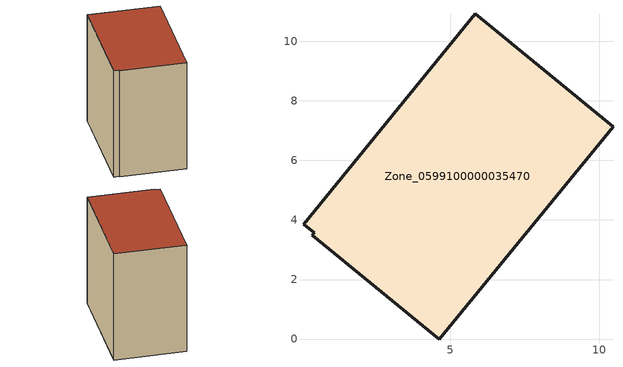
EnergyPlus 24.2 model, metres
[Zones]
Zone_0599100000035470
 floor ground (C_G): 0.42,3.57 0.07,3.86 5.83,10.92 10.46,7.13 4.63,0 0.36,3.49 z0
 wall outside (C_F): 10.46,7.13 5.83,10.92 0.07,3.86 0.42,3.57 0.36,3.49 4.63,0 10.46,7.13 z0:9.79
 roof outside (C_R): 0.07,3.86 0.42,3.57 0.36,3.49 4.63,0 10.46,7.13 5.83,10.92 z9.79
[BUILDING]
Pand.0599100000035470: North Axis=0; Terrain=City; Loads Convergence Tolerance Value=0.04; Temperature Convergence Tolerance Value=0.4; Solar Distribution=FullExterior; Maximum Number of Warmup Days=25; Minimum Number of Warmup Days=1
[Site:Location]
Rotterdam.The.Hague.AP_ZH_NLD Design_Conditions: Latitude=51.96; Longitude=4.45; Time Zone=1; Elevation=-4.5
[SITE:GROUNDTEMPERATURE:BUILDINGSURFACE]
18, 18, 18, 18, 18, 18, 18, 18, 18, 18, 18, 18
[MATERIAL] Thermal Absorptance=0.9; Solar Absorptance=0.7; Visible Absorptance=0.7
Name | Roughness | Thickness | Conductivity | Density | Specific Heat
G.TI.1946-1964 | MediumSmooth | 0.15 | 1 | 540 | 1210
F.TI.1946-1964 | Rough | 0.3 | 0.857143 | 1920 | 840
R.TI.1946-1964 | MediumRough | 0.2 | 0.277778 | 1500 | 1000
[CONSTRUCTION]
C_G: G.TI.1946-1964
C_F: F.TI.1946-1964
C_R: R.TI.1946-1964
[ZONE]
Zone_0599100000035470: Type=1; Multiplier=1; Ceiling Height=Autocalculate; Volume=Autocalculate; Floor Area=autocalculate; Part of Total Floor Area=Yes
[ZONEINFILTRATION:DESIGNFLOWRATE]
Infil_Zone_0599100000035470: Zone or ZoneList or Space or SpaceList=Zone_0599100000035470; Schedule=AlwaysOn; Design Flow Rate Calculation Method=Flow/Area; Flow Rate per Floor Area=0.003; Constant Term Coefficient=1; Temperature Term Coefficient=0; Velocity Term Coefficient=0; Velocity Squared Term Coefficient=0
[HVACTEMPLATE:ZONE:IDEALLOADSAIRSYSTEM]
Zone_0599100000035470: Maximum Heating Supply Air Temperature=50; Minimum Cooling Supply Air Temperature=13; Maximum Heating Supply Air Humidity Ratio=0.0156; Minimum Cooling Supply Air Humidity Ratio=0.0077; Heating Limit=NoLimit; Cooling Limit=NoLimit; Dehumidification Control Type=ConstantSensibleHeatRatio; Cooling Sensible Heat Ratio=0.7; Dehumidification Setpoint=60; Humidification Control Type=None; Humidification Setpoint=30; Outdoor Air Method=None; Outdoor Air Flow Rate per Person=0.00944; Outdoor Air Flow Rate per Zone Floor Area=0; Outdoor Air Flow Rate per Zone=0; Demand Controlled Ventilation Type=None; Outdoor Air Economizer Type=NoEconomizer; Heat Recovery Type=None; Sensible Heat Recovery Effectiveness=0.7; Latent Heat Recovery Effectiveness=0.65
[ZONECONTROL:THERMOSTAT]
ThermostatControl_Zone_0599100000035470: Zone or ZoneList=Zone_0599100000035470; Control Type Schedule=DualSetpointControlType; Control 1=Thermostat_Zone_0599100000035470; Temperature Difference Between Cutout And Setpoint=0
[THERMOSTATSETPOINT:DUALSETPOINT]
Thermostat_Zone_0599100000035470: Heating Setpoint Temperature Schedule=HeatingSetpoint_Zone_0599100000035470; Cooling Setpoint Temperature Schedule=CoolingSetpoint_Zone_0599100000035470
[SCHEDULE:COMPACT]
HeatingSetpoint_Zone_0599100000035470: Through: 12/31, For: AllDays, Until: 24:00, 21
CoolingSetpoint_Zone_0599100000035470: Through: 12/31, For: AllDays, Until: 24:00, 24
DualSetpointControlType: Through: 12/31, For: AllDays, Until: 24:00, 4
AlwaysOn: Through: 12/31, For: AllDays, Until: 24:00, 1
